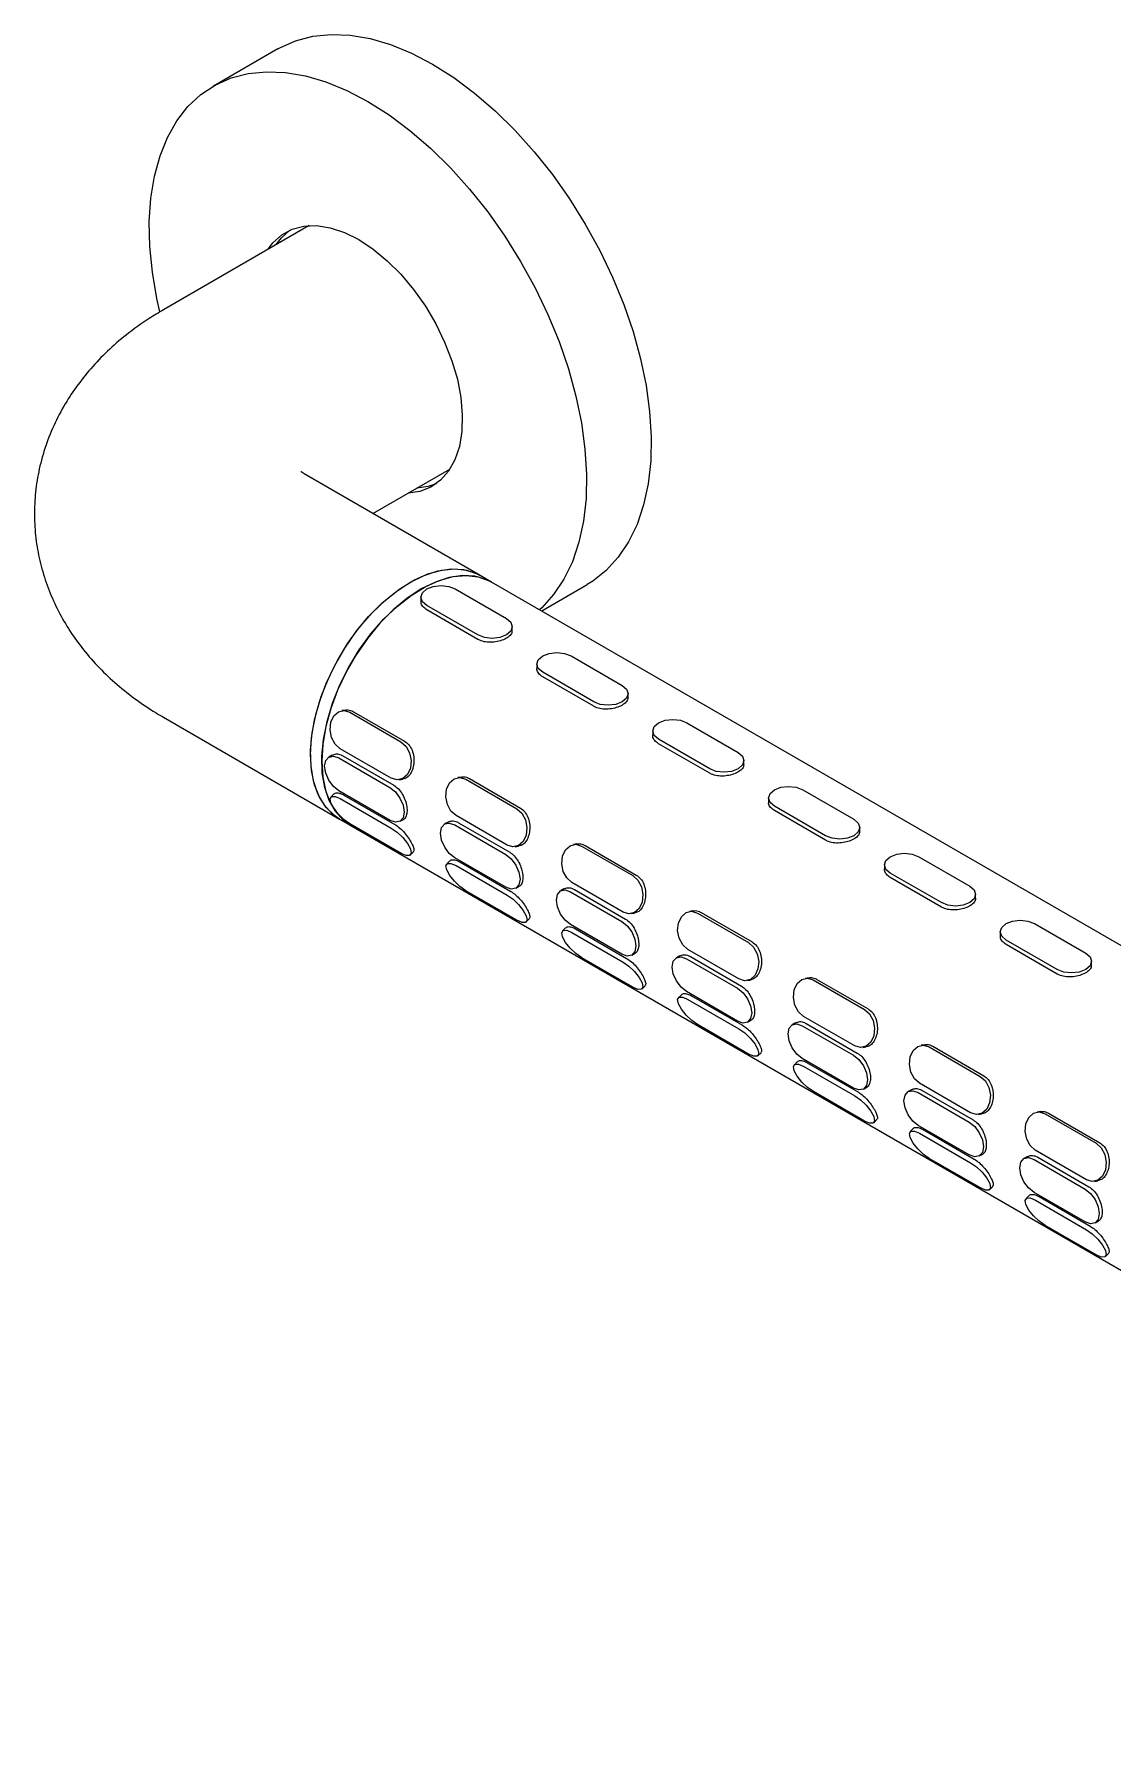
# Model space of a CAD drawing. Extents: x 0 to 2170, y 0 to 1590.
# Drawn here: x 1345.9 to 1480.2, y 705.7 to 919.3 of the extents above; entities that cross this region are included whole.
import ezdxf

# ---------------------------------------------------------------- set-up
doc = ezdxf.new("R2010")
doc.units = 0
doc.header["$LTSCALE"] = 10
doc.header["$MEASUREMENT"] = 0
doc.layers.get('0').update_dxf_attribs({"linetype": 'CONTINUOUS'})

msp = doc.modelspace()

# ---------------------------------------------------------------- linework, layer by layer
at = {"color": 7, "linetype": 'Continuous', "lineweight": 25}
for p, q in [((1376.29, 917.47), (1368.24, 912.83)), ((1380.19, 895.48), (1362.04, 885)), ((1388.11, 859.64), (1397.68, 865.16)), ((1401.46, 851.94), (1379.54, 864.59)), ((1398.36, 850.25), (1404.72, 846.58)), ((1402.87, 851.12), (1401.46, 851.94)), ((1602.28, 736.01), (1402.87, 851.12)), ((1409.12, 847.52), (1414.79, 850.79)), ((1394.09, 849.23), (1394.09, 848.74)), ((1401.19, 844.53), (1394.82, 848.2)), ((1401.19, 843.98), (1394.82, 847.65)), ((1405.45, 845.07), (1405.45, 845.55)), ((1412.78, 841.92), (1419.15, 838.25)), ((1408.51, 840.9), (1408.51, 840.42)), ((1415.61, 836.2), (1409.25, 839.88)), ((1415.61, 835.65), (1409.25, 839.32)), ((1419.88, 836.75), (1419.88, 837.23)), ((1384.66, 835.18), (1384.25, 835.11)), ((1362.04, 834.28), (1383.96, 821.62)), ((1385.24, 834.91), (1391.6, 831.24)), ((1385.69, 834.98), (1392.05, 831.31)), ((1427.21, 833.59), (1433.57, 829.92)), ((1422.94, 832.57), (1422.94, 832.09)), ((1430.04, 827.88), (1423.67, 831.55)), ((1430.04, 827.32), (1423.67, 831)), ((1383.04, 829.58), (1382.62, 829.34)), ((1383.87, 829.22), (1390.23, 825.54)), ((1390.4, 826.7), (1384.03, 830.38)), ((1384.35, 829.49), (1390.71, 825.82)), ((1434.3, 828.42), (1434.3, 828.9)), ((1391.39, 826.5), (1391.81, 826.57)), ((1399.09, 826.85), (1398.67, 826.79)), ((1399.66, 826.58), (1406.03, 822.91)), ((1400.12, 826.66), (1406.48, 822.98)), ((1383.25, 824.74), (1382.88, 824.36)), ((1390.24, 821.46), (1383.87, 825.14)), ((1384.49, 824.61), (1390.85, 820.94)), ((1441.63, 825.27), (1448, 821.59)), ((1384.04, 824.16), (1390.4, 820.49)), ((1437.36, 824.24), (1437.36, 823.76)), ((1444.46, 819.55), (1438.1, 823.22)), ((1444.46, 818.99), (1438.1, 822.67)), ((1383.96, 821.62), (1385.37, 820.81)), ((1391.61, 817.35), (1385.25, 821.03)), ((1385.37, 820.81), (1584.78, 705.69)), ((1391.49, 821.34), (1391.9, 821.58)), ((1397.46, 821.25), (1397.04, 821.01)), ((1398.29, 820.89), (1404.66, 817.22)), ((1404.82, 818.38), (1398.46, 822.05)), ((1398.78, 821.17), (1405.14, 817.49)), ((1448.73, 820.09), (1448.73, 820.57)), ((1405.81, 818.17), (1406.23, 818.24)), ((1413.51, 818.53), (1413.1, 818.46)), ((1414.09, 818.26), (1420.45, 814.58)), ((1414.54, 818.33), (1420.9, 814.65)), ((1392.77, 817.15), (1393.15, 817.53)), ((1397.68, 816.41), (1397.3, 816.04)), ((1404.66, 813.13), (1398.3, 816.81)), ((1398.91, 816.29), (1405.28, 812.61)), ((1451.79, 815.92), (1451.79, 815.43)), ((1456.06, 816.94), (1462.42, 813.27)), ((1398.46, 815.84), (1404.83, 812.16)), ((1458.89, 811.22), (1452.52, 814.9)), ((1458.89, 810.67), (1452.52, 814.34)), ((1406.04, 809.03), (1399.67, 812.7)), ((1405.91, 813.01), (1406.33, 813.25)), ((1411.89, 812.93), (1411.47, 812.69)), ((1412.72, 812.56), (1419.08, 808.89)), ((1419.25, 810.05), (1412.88, 813.72)), ((1413.2, 812.84), (1419.56, 809.17)), ((1463.15, 811.76), (1463.15, 812.25)), ((1420.24, 809.85), (1420.66, 809.91)), ((1427.94, 810.2), (1427.52, 810.13)), ((1428.51, 809.93), (1434.88, 806.26)), ((1428.97, 810), (1435.33, 806.33)), ((1407.2, 808.82), (1407.58, 809.2)), ((1412.1, 808.09), (1411.73, 807.71)), ((1419.09, 804.81), (1412.72, 808.48)), ((1412.89, 807.51), (1419.25, 803.83)), ((1413.34, 807.96), (1419.7, 804.28)), ((1466.21, 807.59), (1466.21, 807.11)), ((1470.48, 808.61), (1476.85, 804.94)), ((1433.67, 801.72), (1427.31, 805.4)), ((1473.31, 802.89), (1466.95, 806.57)), ((1473.31, 802.34), (1466.95, 806.01)), ((1420.46, 800.7), (1414.1, 804.37)), ((1420.34, 804.68), (1420.75, 804.92)), ((1426.31, 804.6), (1425.89, 804.36)), ((1427.14, 804.23), (1433.51, 800.56)), ((1427.63, 804.51), (1433.99, 800.84)), ((1477.58, 803.44), (1477.58, 803.92)), ((1434.66, 801.52), (1435.08, 801.59)), ((1442.36, 801.87), (1441.95, 801.8)), ((1442.94, 801.6), (1449.3, 797.93)), ((1443.39, 801.67), (1449.75, 798)), ((1421.62, 800.5), (1422, 800.87)), ((1426.53, 799.76), (1426.15, 799.38)), ((1433.51, 796.48), (1427.15, 800.15)), ((1427.31, 799.18), (1433.67, 795.51)), ((1427.76, 799.63), (1434.13, 795.96)), ((1448.1, 793.39), (1441.73, 797.07)), ((1434.89, 792.37), (1428.52, 796.04)), ((1434.76, 796.36), (1435.18, 796.6)), ((1440.74, 796.27), (1440.32, 796.03)), ((1441.57, 795.91), (1447.93, 792.23)), ((1442.05, 796.18), (1448.41, 792.51)), ((1436.05, 792.17), (1436.43, 792.55)), ((1449.09, 793.19), (1449.51, 793.26)), ((1456.79, 793.54), (1456.37, 793.48)), ((1457.36, 793.27), (1463.73, 789.6)), ((1457.82, 793.35), (1464.18, 789.67)), ((1440.95, 791.43), (1440.58, 791.05)), ((1447.94, 788.15), (1441.57, 791.83)), ((1441.74, 790.85), (1448.1, 787.18)), ((1442.19, 791.3), (1448.55, 787.63)), ((1449.19, 788.03), (1449.6, 788.27)), ((1462.52, 785.07), (1456.16, 788.74)), ((1449.31, 784.04), (1442.95, 787.72)), ((1455.16, 787.94), (1454.74, 787.7)), ((1455.99, 787.58), (1462.36, 783.91)), ((1456.48, 787.86), (1462.84, 784.18)), ((1450.47, 783.84), (1450.85, 784.22)), ((1463.51, 784.86), (1463.93, 784.93)), ((1471.21, 785.22), (1470.8, 785.15)), ((1471.79, 784.95), (1478.15, 781.27)), ((1472.24, 785.02), (1478.6, 781.35)), ((1455.38, 783.1), (1455, 782.73)), ((1462.36, 779.82), (1456, 783.5)), ((1456.16, 782.53), (1462.52, 778.85)), ((1456.61, 782.98), (1462.98, 779.3)), ((1463.61, 779.7), (1464.03, 779.94)), ((1469.59, 779.62), (1469.17, 779.38)), ((1476.95, 776.74), (1470.58, 780.41)), ((1463.74, 775.72), (1457.37, 779.39)), ((1470.42, 779.25), (1476.78, 775.58)), ((1470.9, 779.53), (1477.26, 775.86)), ((1464.9, 775.51), (1465.28, 775.89)), ((1477.94, 776.54), (1478.36, 776.6)), ((1469.8, 774.78), (1469.43, 774.4)), ((1476.79, 771.5), (1470.42, 775.17)), ((1470.59, 774.2), (1476.95, 770.52)), ((1471.04, 774.65), (1477.4, 770.98)), ((1478.16, 767.39), (1471.8, 771.06)), ((1478.04, 771.37), (1478.45, 771.61)), ((1479.32, 767.19), (1479.7, 767.57))]:
    msp.add_line(p, q, dxfattribs=at)
at = {"color": 7, "linetype": 'Continuous', "lineweight": 25, "flags": 128}
for points in [[(1376.29, 917.47), (1376.52, 917.61), (1378.49, 918.48), (1380.62, 919.04), (1382.89, 919.27), (1385.27, 919.17), (1387.75, 918.75), (1390.31, 918), (1392.91, 916.94), (1395.54, 915.57)], [(1361.59, 884.75), (1361.22, 886.39), (1360.65, 889.68), (1360.34, 892.88), (1360.27, 895.95), (1360.46, 898.87), (1360.91, 901.61), (1361.6, 904.15), (1362.53, 906.45), (1363.7, 908.5), (1365.08, 910.28), (1366.68, 911.77), (1368.47, 912.96), (1370.44, 913.84), (1372.57, 914.39), (1374.84, 914.62), (1377.22, 914.53), (1379.7, 914.1), (1382.26, 913.35), (1384.86, 912.29), (1387.49, 910.92)], [(1395.54, 915.57), (1398.17, 913.9), (1400.77, 911.96), (1403.32, 909.76), (1405.8, 907.32), (1408.19, 904.66), (1410.46, 901.81), (1412.59, 898.8), (1414.55, 895.65), (1416.35, 892.39), (1417.94, 889.06), (1419.33, 885.67), (1420.5, 882.28), (1421.43, 878.9), (1422.12, 875.57), (1422.56, 872.32), (1422.75, 869.18), (1422.69, 866.18), (1422.37, 863.35), (1421.81, 860.71), (1420.99, 858.29), (1419.94, 856.11), (1418.66, 854.19), (1417.17, 852.56), (1415.47, 851.21), (1414.79, 850.79)], [(1387.49, 910.92), (1390.12, 909.26), (1392.72, 907.32), (1395.27, 905.11), (1397.75, 902.67), (1400.14, 900.02), (1402.41, 897.17), (1404.53, 894.15), (1406.5, 891), (1408.3, 887.74), (1409.89, 884.41), (1411.28, 881.03), (1412.45, 877.63), (1413.38, 874.25), (1414.07, 870.92), (1414.51, 867.67), (1414.7, 864.53), (1414.64, 861.53), (1414.32, 858.7), (1413.76, 856.06), (1412.94, 853.64), (1411.89, 851.46), (1410.61, 849.55), (1409.12, 847.91), (1408.85, 847.67)], [(1375.01, 892.49), (1375.65, 893.33), (1376.76, 894.33), (1378.05, 895.03), (1379.51, 895.41), (1381.1, 895.47), (1382.79, 895.2), (1384.55, 894.62), (1386.35, 893.73)], [(1376.07, 893.1), (1376.71, 893.95), (1377.77, 894.91)], [(1386.35, 893.73), (1388.14, 892.54), (1389.9, 891.1), (1391.59, 889.41), (1393.18, 887.51), (1394.64, 885.45), (1395.94, 883.26), (1397.04, 880.98), (1397.94, 878.66), (1398.62, 876.34), (1399.05, 874.08), (1399.24, 871.9), (1399.18, 869.86), (1398.87, 867.99), (1398.31, 866.34), (1397.52, 864.92), (1396.51, 863.78), (1395.31, 862.93), (1393.93, 862.39), (1392.51, 862.17)], [(1395.99, 863.35), (1395, 863), (1393.57, 862.79)], [(1383.96, 821.62), (1383.36, 822.02), (1382.3, 823.04), (1381.45, 824.35), (1380.84, 825.9), (1380.46, 827.68), (1380.34, 829.64), (1380.46, 831.74), (1380.84, 833.95), (1381.45, 836.22), (1382.3, 838.5), (1383.36, 840.74), (1384.61, 842.9), (1386.02, 844.94), (1387.57, 846.81), (1389.22, 848.48), (1390.95, 849.91), (1392.71, 851.07), (1394.47, 851.94), (1396.2, 852.5), (1397.85, 852.75), (1399.4, 852.66), (1400.81, 852.26), (1401.46, 851.94)], [(1383.96, 821.62), (1383.04, 822.28), (1382.04, 823.38), (1381.26, 824.76), (1380.71, 826.38), (1380.4, 828.21), (1380.35, 830.21), (1380.54, 832.35), (1380.99, 834.58), (1381.67, 836.86), (1382.58, 839.13), (1383.69, 841.36), (1384.99, 843.49), (1386.44, 845.48), (1388.02, 847.3), (1389.7, 848.9), (1391.44, 850.26), (1393.21, 851.34), (1394.96, 852.13), (1396.67, 852.6), (1398.3, 852.76), (1399.81, 852.58), (1401.18, 852.09), (1401.46, 851.94)], [(1402.87, 851.12), (1402.22, 851.44), (1400.81, 851.85), (1399.26, 851.93), (1397.6, 851.68), (1395.88, 851.12), (1394.11, 850.25), (1392.35, 849.08), (1390.63, 847.65), (1388.98, 845.98), (1387.43, 844.11), (1386.01, 842.07), (1384.77, 839.91), (1383.71, 837.67), (1382.86, 835.39), (1382.25, 833.12), (1381.87, 830.91), (1381.75, 828.81), (1381.88, 826.85), (1382.25, 825.07), (1382.87, 823.52), (1383.72, 822.22), (1384.78, 821.2), (1385.37, 820.81)], [(1385.37, 820.81), (1384.45, 821.46), (1383.45, 822.57), (1382.67, 823.94), (1382.12, 825.56), (1381.81, 827.39), (1381.76, 829.4), (1381.96, 831.54), (1382.4, 833.77), (1383.08, 836.04), (1383.99, 838.31), (1385.1, 840.54), (1386.4, 842.67), (1387.86, 844.67), (1389.44, 846.48), (1391.12, 848.09), (1392.86, 849.45), (1394.62, 850.53), (1396.37, 851.31), (1398.08, 851.79), (1399.71, 851.94), (1401.23, 851.76), (1402.6, 851.27), (1402.87, 851.12)], [(1394.82, 848.2), (1394.28, 848.67), (1394.09, 849.23), (1394.28, 849.78), (1394.82, 850.25), (1395.63, 850.56), (1396.59, 850.67), (1397.55, 850.56), (1398.36, 850.25)], [(1404.72, 846.58), (1405.26, 846.11), (1405.45, 845.55), (1405.26, 845), (1404.72, 844.53), (1403.91, 844.22), (1402.95, 844.11), (1402, 844.22), (1401.19, 844.53)], [(1409.25, 839.88), (1408.7, 840.35), (1408.51, 840.9), (1408.7, 841.45), (1409.25, 841.92), (1410.06, 842.23), (1411.01, 842.34), (1411.97, 842.23), (1412.78, 841.92)], [(1419.15, 838.25), (1419.69, 837.78), (1419.88, 837.23), (1419.69, 836.67), (1419.15, 836.21), (1418.34, 835.89), (1417.38, 835.78), (1416.42, 835.89), (1415.61, 836.2)], [(1384.03, 830.38), (1383.4, 830.94), (1382.96, 831.76), (1382.77, 832.72), (1382.87, 833.67), (1383.23, 834.46), (1383.81, 834.97), (1384.52, 835.13), (1385.24, 834.91)], [(1423.67, 831.55), (1423.13, 832.02), (1422.94, 832.57), (1423.13, 833.12), (1423.67, 833.59), (1424.48, 833.91), (1425.44, 834.02), (1426.4, 833.91), (1427.21, 833.59)], [(1391.6, 831.24), (1392.23, 830.67), (1392.68, 829.85), (1392.86, 828.9), (1392.77, 827.95), (1392.4, 827.16), (1391.82, 826.65), (1391.12, 826.49), (1390.4, 826.7)], [(1383.87, 825.14), (1383.2, 825.68), (1382.62, 826.45), (1382.24, 827.34), (1382.1, 828.2), (1382.24, 828.9), (1382.62, 829.34), (1383.19, 829.45), (1383.87, 829.22)], [(1433.57, 829.92), (1434.11, 829.45), (1434.3, 828.9), (1434.11, 828.35), (1433.57, 827.88), (1432.76, 827.56), (1431.8, 827.45), (1430.85, 827.56), (1430.04, 827.88)], [(1398.46, 822.05), (1397.83, 822.61), (1397.38, 823.44), (1397.2, 824.39), (1397.29, 825.34), (1397.66, 826.13), (1398.24, 826.64), (1398.94, 826.8), (1399.66, 826.58)], [(1385.25, 821.03), (1384.53, 821.54), (1383.82, 822.21), (1383.24, 822.94), (1382.87, 823.62), (1382.78, 824.14), (1382.96, 824.42), (1383.41, 824.43), (1384.04, 824.16)], [(1390.23, 825.54), (1390.91, 825), (1391.48, 824.22), (1391.87, 823.34), (1392, 822.48), (1391.87, 821.78), (1391.49, 821.34), (1390.91, 821.23), (1390.24, 821.46)], [(1438.1, 823.22), (1437.55, 823.69), (1437.36, 824.24), (1437.55, 824.8), (1438.1, 825.27), (1438.91, 825.58), (1439.86, 825.69), (1440.82, 825.58), (1441.63, 825.27)], [(1406.03, 822.91), (1406.66, 822.35), (1407.1, 821.52), (1407.29, 820.57), (1407.19, 819.62), (1406.83, 818.83), (1406.25, 818.32), (1405.54, 818.16), (1404.82, 818.38)], [(1390.4, 820.49), (1391.12, 819.98), (1391.83, 819.31), (1392.41, 818.58), (1392.77, 817.9), (1392.87, 817.38), (1392.68, 817.09), (1392.24, 817.08), (1391.61, 817.35)], [(1398.3, 816.81), (1397.62, 817.35), (1397.05, 818.13), (1396.66, 819.01), (1396.53, 819.87), (1396.66, 820.57), (1397.05, 821.01), (1397.62, 821.12), (1398.29, 820.89)], [(1448, 821.59), (1448.54, 821.12), (1448.73, 820.57), (1448.54, 820.02), (1448, 819.55), (1447.18, 819.24), (1446.23, 819.13), (1445.27, 819.24), (1444.46, 819.55)], [(1412.88, 813.72), (1412.25, 814.29), (1411.81, 815.11), (1411.62, 816.07), (1411.72, 817.01), (1412.08, 817.8), (1412.66, 818.31), (1413.37, 818.48), (1414.09, 818.26)], [(1399.67, 812.7), (1398.95, 813.21), (1398.25, 813.88), (1397.67, 814.61), (1397.3, 815.29), (1397.2, 815.81), (1397.39, 816.1), (1397.83, 816.11), (1398.46, 815.84)], [(1404.66, 817.22), (1405.34, 816.67), (1405.91, 815.9), (1406.29, 815.01), (1406.43, 814.15), (1406.29, 813.45), (1405.91, 813.01), (1405.34, 812.9), (1404.66, 813.13)], [(1452.52, 814.9), (1451.98, 815.36), (1451.79, 815.92), (1451.98, 816.47), (1452.52, 816.94), (1453.33, 817.25), (1454.29, 817.36), (1455.25, 817.25), (1456.06, 816.94)], [(1420.45, 814.58), (1421.08, 814.02), (1421.53, 813.2), (1421.71, 812.24), (1421.62, 811.3), (1421.25, 810.51), (1420.67, 809.99), (1419.97, 809.83), (1419.25, 810.05)], [(1404.83, 812.16), (1405.55, 811.65), (1406.25, 810.98), (1406.83, 810.25), (1407.2, 809.57), (1407.3, 809.05), (1407.11, 808.76), (1406.67, 808.75), (1406.04, 809.03)], [(1412.72, 808.48), (1412.05, 809.03), (1411.47, 809.8), (1411.09, 810.68), (1410.95, 811.54), (1411.09, 812.24), (1411.47, 812.69), (1412.04, 812.8), (1412.72, 812.56)], [(1462.42, 813.27), (1462.96, 812.8), (1463.15, 812.24), (1462.96, 811.69), (1462.42, 811.22), (1461.61, 810.91), (1460.65, 810.8), (1459.7, 810.91), (1458.89, 811.22)], [(1427.31, 805.4), (1426.68, 805.96), (1426.23, 806.78), (1426.05, 807.74), (1426.14, 808.68), (1426.51, 809.47), (1427.09, 809.99), (1427.79, 810.15), (1428.51, 809.93)], [(1414.1, 804.37), (1413.38, 804.88), (1412.67, 805.55), (1412.09, 806.28), (1411.72, 806.96), (1411.63, 807.48), (1411.81, 807.77), (1412.26, 807.78), (1412.89, 807.51)], [(1419.08, 808.89), (1419.76, 808.34), (1420.33, 807.57), (1420.72, 806.69), (1420.85, 805.83), (1420.72, 805.12), (1420.34, 804.68), (1419.76, 804.57), (1419.09, 804.81)], [(1466.95, 806.57), (1466.4, 807.04), (1466.21, 807.59), (1466.4, 808.14), (1466.95, 808.61), (1467.76, 808.92), (1468.71, 809.03), (1469.67, 808.92), (1470.48, 808.61)], [(1434.88, 806.26), (1435.51, 805.69), (1435.95, 804.87), (1436.14, 803.91), (1436.04, 802.97), (1435.68, 802.18), (1435.1, 801.66), (1434.39, 801.5), (1433.67, 801.72)], [(1419.25, 803.83), (1419.97, 803.32), (1420.68, 802.65), (1421.26, 801.92), (1421.62, 801.25), (1421.72, 800.72), (1421.53, 800.44), (1421.09, 800.43), (1420.46, 800.7)], [(1427.15, 800.15), (1426.47, 800.7), (1425.9, 801.47), (1425.51, 802.36), (1425.38, 803.21), (1425.51, 803.92), (1425.9, 804.36), (1426.47, 804.47), (1427.14, 804.23)], [(1476.85, 804.94), (1477.39, 804.47), (1477.58, 803.92), (1477.39, 803.36), (1476.85, 802.9), (1476.03, 802.58), (1475.08, 802.47), (1474.12, 802.58), (1473.31, 802.89)], [(1441.73, 797.07), (1441.1, 797.63), (1440.66, 798.45), (1440.47, 799.41), (1440.57, 800.36), (1440.93, 801.15), (1441.51, 801.66), (1442.22, 801.82), (1442.94, 801.6)], [(1428.52, 796.04), (1427.8, 796.55), (1427.1, 797.23), (1426.52, 797.96), (1426.15, 798.63), (1426.05, 799.16), (1426.24, 799.44), (1426.68, 799.45), (1427.31, 799.18)], [(1433.51, 800.56), (1434.19, 800.01), (1434.76, 799.24), (1435.14, 798.36), (1435.28, 797.5), (1435.14, 796.8), (1434.76, 796.36), (1434.19, 796.24), (1433.51, 796.48)], [(1449.3, 797.93), (1449.93, 797.37), (1450.38, 796.54), (1450.56, 795.59), (1450.47, 794.64), (1450.1, 793.85), (1449.52, 793.34), (1448.82, 793.18), (1448.1, 793.39)], [(1433.67, 795.51), (1434.4, 795), (1435.1, 794.33), (1435.68, 793.6), (1436.05, 792.92), (1436.15, 792.4), (1435.96, 792.11), (1435.52, 792.1), (1434.89, 792.37)], [(1441.57, 791.83), (1440.9, 792.37), (1440.32, 793.15), (1439.94, 794.03), (1439.8, 794.89), (1439.94, 795.59), (1440.32, 796.03), (1440.89, 796.14), (1441.57, 795.91)], [(1456.16, 788.74), (1455.53, 789.3), (1455.08, 790.13), (1454.9, 791.08), (1454.99, 792.03), (1455.36, 792.82), (1455.94, 793.33), (1456.64, 793.49), (1457.36, 793.27)], [(1442.95, 787.72), (1442.23, 788.23), (1441.52, 788.9), (1440.94, 789.63), (1440.57, 790.31), (1440.48, 790.83), (1440.66, 791.12), (1441.11, 791.12), (1441.74, 790.85)], [(1447.93, 792.23), (1448.61, 791.69), (1449.18, 790.91), (1449.57, 790.03), (1449.7, 789.17), (1449.57, 788.47), (1449.19, 788.03), (1448.61, 787.92), (1447.94, 788.15)], [(1463.73, 789.6), (1464.36, 789.04), (1464.8, 788.22), (1464.99, 787.26), (1464.89, 786.31), (1464.53, 785.52), (1463.95, 785.01), (1463.24, 784.85), (1462.52, 785.07)], [(1448.1, 787.18), (1448.82, 786.67), (1449.53, 786), (1450.11, 785.27), (1450.47, 784.59), (1450.57, 784.07), (1450.38, 783.78), (1449.94, 783.77), (1449.31, 784.04)], [(1456, 783.5), (1455.32, 784.04), (1454.75, 784.82), (1454.36, 785.7), (1454.23, 786.56), (1454.36, 787.26), (1454.75, 787.7), (1455.32, 787.81), (1455.99, 787.58)], [(1462.36, 783.91), (1463.04, 783.36), (1463.61, 782.59), (1463.99, 781.7), (1464.13, 780.84), (1463.99, 780.14), (1463.61, 779.7), (1463.04, 779.59), (1462.36, 779.82)], [(1470.58, 780.41), (1469.95, 780.98), (1469.51, 781.8), (1469.32, 782.76), (1469.42, 783.7), (1469.78, 784.49), (1470.36, 785.01), (1471.07, 785.17), (1471.79, 784.95)], [(1457.37, 779.39), (1456.65, 779.9), (1455.95, 780.57), (1455.37, 781.3), (1455, 781.98), (1454.9, 782.5), (1455.09, 782.79), (1455.53, 782.8), (1456.16, 782.53)], [(1478.15, 781.27), (1478.78, 780.71), (1479.23, 779.89), (1479.41, 778.93), (1479.32, 777.99), (1478.95, 777.2), (1478.37, 776.68), (1477.67, 776.52), (1476.95, 776.74)], [(1462.52, 778.85), (1463.25, 778.34), (1463.95, 777.67), (1464.53, 776.94), (1464.9, 776.26), (1465, 775.74), (1464.81, 775.45), (1464.37, 775.44), (1463.74, 775.72)], [(1470.42, 775.17), (1469.75, 775.72), (1469.17, 776.49), (1468.79, 777.37), (1468.65, 778.23), (1468.79, 778.94), (1469.17, 779.38), (1469.74, 779.49), (1470.42, 779.25)], [(1476.78, 775.58), (1477.46, 775.03), (1478.03, 774.26), (1478.42, 773.38), (1478.55, 772.52), (1478.42, 771.81), (1478.04, 771.37), (1477.46, 771.26), (1476.79, 771.5)], [(1471.8, 771.06), (1471.08, 771.57), (1470.37, 772.24), (1469.79, 772.97), (1469.42, 773.65), (1469.33, 774.17), (1469.51, 774.46), (1469.96, 774.47), (1470.59, 774.2)], [(1476.95, 770.52), (1477.67, 770.01), (1478.38, 769.34), (1478.96, 768.61), (1479.32, 767.94), (1479.42, 767.41), (1479.23, 767.13), (1478.79, 767.12), (1478.16, 767.39)]]:
    msp.add_lwpolyline(points, dxfattribs=at)
at = {"color": 7, "linetype": 'Continuous', "lineweight": 25}
for points, knots in [([(1362.04, 885), (1361.44, 884.64), (1359.82, 883.67), (1357.46, 881.97), (1355.04, 879.88), (1352.96, 877.71), (1351.14, 875.42), (1349.53, 872.94), (1348.16, 870.26), (1347.1, 867.4), (1346.37, 864.5), (1345.99, 861.6), (1345.93, 858.71), (1346.19, 855.86), (1346.76, 853.08), (1347.62, 850.38), (1348.76, 847.78), (1350.16, 845.29), (1351.84, 842.92), (1353.77, 840.67), (1355.96, 838.56), (1358.41, 836.59), (1360.48, 835.2), (1361.73, 834.46), (1362.04, 834.28)], [0, 0, 0, 0, 0.032995, 0.088318, 0.137413, 0.185248, 0.231862, 0.277394, 0.327049, 0.375493, 0.422795, 0.469182, 0.51488, 0.560117, 0.605067, 0.649958, 0.695037, 0.740561, 0.786795, 0.833993, 0.88238, 0.9321, 0.983167, 1, 1, 1, 1]), ([(1379.54, 864.59), (1379.46, 864.64), (1379.23, 864.77), (1379.1, 864.88), (1379.13, 864.85), (1379.14, 864.85)], [0, 0, 0, 0, 0.310292, 0.872843, 1, 1, 1, 1]), ([(1394.82, 847.65), (1394.65, 847.78), (1394.3, 848.04), (1394.08, 848.45), (1394.11, 848.68), (1394.12, 848.74)], [0, 0, 0, 0, 0.426878, 0.85365, 1, 1, 1, 1]), ([(1405.42, 845.07), (1405.42, 844.98), (1405.42, 844.74), (1405.11, 844.36), (1404.55, 844), (1403.8, 843.73), (1402.97, 843.6), (1402.13, 843.63), (1401.53, 843.79), (1401.26, 843.94), (1401.19, 843.98)], [0, 0, 0, 0, 0.094276, 0.237886, 0.38051, 0.522105, 0.6642, 0.807559, 0.950998, 1, 1, 1, 1]), ([(1409.25, 839.32), (1409.07, 839.45), (1408.72, 839.71), (1408.5, 840.12), (1408.54, 840.35), (1408.55, 840.42)], [0, 0, 0, 0, 0.426878, 0.85365, 1, 1, 1, 1]), ([(1384.67, 835.15), (1384.72, 835.17), (1384.99, 835.25), (1385.35, 835.16), (1385.62, 835.02), (1385.69, 834.98)], [0, 0, 0, 0, 0.158738, 0.7857869, 1, 1, 1, 1]), ([(1419.85, 836.75), (1419.85, 836.65), (1419.85, 836.41), (1419.53, 836.04), (1418.97, 835.67), (1418.23, 835.41), (1417.39, 835.27), (1416.55, 835.3), (1415.96, 835.46), (1415.68, 835.61), (1415.61, 835.65)], [0, 0, 0, 0, 0.094276, 0.237886, 0.38051, 0.522105, 0.6642, 0.807559, 0.950998, 1, 1, 1, 1]), ([(1392.05, 831.31), (1392.24, 831.17), (1392.62, 830.89), (1393.01, 830.19), (1393.22, 829.38), (1393.23, 828.53), (1393.05, 827.73), (1392.71, 827.1), (1392.28, 826.69), (1391.95, 826.62), (1391.8, 826.59)], [0, 0, 0, 0, 0.128712, 0.257392, 0.3869, 0.516961, 0.646129, 0.774364, 0.903053, 1, 1, 1, 1]), ([(1423.67, 831), (1423.5, 831.12), (1423.15, 831.38), (1422.93, 831.79), (1422.96, 832.03), (1422.97, 832.09)], [0, 0, 0, 0, 0.426878, 0.85365, 1, 1, 1, 1]), ([(1383.04, 829.58), (1383.2, 829.64), (1383.54, 829.78), (1384.01, 829.67), (1384.28, 829.53), (1384.35, 829.49)], [0, 0, 0, 0, 0.423007, 0.853078, 1, 1, 1, 1]), ([(1399.1, 826.83), (1399.15, 826.84), (1399.41, 826.93), (1399.78, 826.83), (1400.05, 826.69), (1400.12, 826.66)], [0, 0, 0, 0, 0.158738, 0.785787, 1, 1, 1, 1]), ([(1434.27, 828.42), (1434.27, 828.32), (1434.27, 828.08), (1433.96, 827.71), (1433.4, 827.35), (1432.65, 827.08), (1431.82, 826.95), (1430.98, 826.98), (1430.38, 827.14), (1430.11, 827.28), (1430.04, 827.32)], [0, 0, 0, 0, 0.0942759, 0.2378862, 0.3805102, 0.5221048, 0.6641999, 0.8075588, 0.9509981, 1, 1, 1, 1]), ([(1383.28, 824.72), (1383.3, 824.75), (1383.38, 824.88), (1383.74, 824.91), (1384.16, 824.79), (1384.42, 824.65), (1384.49, 824.61)], [0, 0, 0, 0, 0.128923, 0.500801, 0.872887, 1, 1, 1, 1]), ([(1390.71, 825.82), (1390.91, 825.68), (1391.3, 825.41), (1391.79, 824.73), (1392.15, 823.96), (1392.35, 823.16), (1392.38, 822.44), (1392.22, 821.9), (1392.05, 821.61), (1391.9, 821.58), (1391.9, 821.58)], [0, 0, 0, 0, 0.1422053, 0.2843752, 0.4274603, 0.5711559, 0.7138645, 0.8555431, 0.9977226, 1, 1, 1, 1]), ([(1406.48, 822.98), (1406.67, 822.84), (1407.04, 822.56), (1407.43, 821.87), (1407.64, 821.06), (1407.65, 820.2), (1407.48, 819.41), (1407.13, 818.77), (1406.71, 818.36), (1406.37, 818.29), (1406.23, 818.27)], [0, 0, 0, 0, 0.128712, 0.257392, 0.3869, 0.516961, 0.646129, 0.774364, 0.903053, 1, 1, 1, 1]), ([(1438.1, 822.67), (1437.92, 822.8), (1437.57, 823.05), (1437.35, 823.46), (1437.39, 823.7), (1437.4, 823.76)], [0, 0, 0, 0, 0.426878, 0.85365, 1, 1, 1, 1]), ([(1390.85, 820.94), (1391.05, 820.81), (1391.46, 820.54), (1392.05, 819.93), (1392.56, 819.26), (1392.96, 818.6), (1393.19, 818.05), (1393.26, 817.67), (1393.16, 817.59), (1393.13, 817.55)], [0, 0, 0, 0, 0.150007, 0.299976, 0.450911, 0.602489, 0.753027, 0.902478, 1, 1, 1, 1]), ([(1397.46, 821.25), (1397.63, 821.32), (1397.96, 821.45), (1398.44, 821.34), (1398.71, 821.2), (1398.78, 821.17)], [0, 0, 0, 0, 0.423007, 0.853078, 1, 1, 1, 1]), ([(1413.52, 818.5), (1413.57, 818.52), (1413.84, 818.6), (1414.2, 818.5), (1414.47, 818.36), (1414.54, 818.33)], [0, 0, 0, 0, 0.158738, 0.7857869, 1, 1, 1, 1]), ([(1448.7, 820.09), (1448.7, 820), (1448.7, 819.75), (1448.38, 819.38), (1447.82, 819.02), (1447.08, 818.75), (1446.24, 818.62), (1445.4, 818.65), (1444.81, 818.81), (1444.53, 818.96), (1444.46, 818.99)], [0, 0, 0, 0, 0.094276, 0.237886, 0.38051, 0.522105, 0.6642, 0.807559, 0.950998, 1, 1, 1, 1]), ([(1397.7, 816.39), (1397.72, 816.43), (1397.81, 816.56), (1398.16, 816.58), (1398.58, 816.47), (1398.84, 816.32), (1398.91, 816.29)], [0, 0, 0, 0, 0.128923, 0.500801, 0.872887, 1, 1, 1, 1]), ([(1405.14, 817.49), (1405.33, 817.35), (1405.72, 817.08), (1406.21, 816.4), (1406.57, 815.63), (1406.77, 814.83), (1406.8, 814.11), (1406.65, 813.58), (1406.48, 813.29), (1406.33, 813.25), (1406.33, 813.25)], [0, 0, 0, 0, 0.142205, 0.284375, 0.42746, 0.571156, 0.713864, 0.855543, 0.997723, 1, 1, 1, 1]), ([(1420.9, 814.65), (1421.09, 814.52), (1421.47, 814.24), (1421.86, 813.54), (1422.07, 812.73), (1422.08, 811.87), (1421.9, 811.08), (1421.56, 810.44), (1421.13, 810.03), (1420.8, 809.97), (1420.65, 809.94)], [0, 0, 0, 0, 0.128712, 0.257392, 0.3869, 0.516961, 0.646129, 0.774364, 0.903053, 1, 1, 1, 1]), ([(1452.52, 814.34), (1452.35, 814.47), (1452, 814.73), (1451.78, 815.14), (1451.81, 815.37), (1451.82, 815.43)], [0, 0, 0, 0, 0.426878, 0.85365, 1, 1, 1, 1]), ([(1405.28, 812.61), (1405.48, 812.48), (1405.88, 812.21), (1406.47, 811.6), (1406.99, 810.93), (1407.38, 810.27), (1407.61, 809.72), (1407.68, 809.35), (1407.59, 809.26), (1407.55, 809.22)], [0, 0, 0, 0, 0.150007, 0.299976, 0.450911, 0.602489, 0.753027, 0.902478, 1, 1, 1, 1]), ([(1411.89, 812.92), (1412.05, 812.99), (1412.39, 813.12), (1412.86, 813.02), (1413.13, 812.88), (1413.2, 812.84)], [0, 0, 0, 0, 0.423007, 0.853078, 1, 1, 1, 1]), ([(1463.12, 811.76), (1463.12, 811.67), (1463.12, 811.43), (1462.81, 811.05), (1462.25, 810.69), (1461.5, 810.43), (1460.67, 810.29), (1459.82, 810.32), (1459.23, 810.48), (1458.96, 810.63), (1458.89, 810.67)], [0, 0, 0, 0, 0.094276, 0.237886, 0.38051, 0.522105, 0.6642, 0.807559, 0.950998, 1, 1, 1, 1]), ([(1427.95, 810.17), (1428, 810.19), (1428.26, 810.27), (1428.63, 810.17), (1428.9, 810.04), (1428.97, 810)], [0, 0, 0, 0, 0.158738, 0.785787, 1, 1, 1, 1]), ([(1412.13, 808.06), (1412.15, 808.1), (1412.23, 808.23), (1412.59, 808.25), (1413, 808.14), (1413.27, 808), (1413.34, 807.96)], [0, 0, 0, 0, 0.1289226, 0.5008007, 0.8728874, 1, 1, 1, 1]), ([(1419.56, 809.17), (1419.76, 809.03), (1420.15, 808.75), (1420.64, 808.08), (1420.99, 807.3), (1421.2, 806.51), (1421.23, 805.78), (1421.07, 805.25), (1420.9, 804.96), (1420.75, 804.93), (1420.75, 804.93)], [0, 0, 0, 0, 0.142205, 0.284375, 0.42746, 0.571156, 0.713864, 0.855543, 0.997723, 1, 1, 1, 1]), ([(1435.33, 806.33), (1435.52, 806.19), (1435.89, 805.91), (1436.28, 805.21), (1436.49, 804.4), (1436.5, 803.55), (1436.33, 802.75), (1435.98, 802.12), (1435.56, 801.7), (1435.22, 801.64), (1435.08, 801.61)], [0, 0, 0, 0, 0.128712, 0.257392, 0.3869, 0.516961, 0.646129, 0.774364, 0.903053, 1, 1, 1, 1]), ([(1466.95, 806.01), (1466.77, 806.14), (1466.42, 806.4), (1466.2, 806.81), (1466.24, 807.05), (1466.25, 807.11)], [0, 0, 0, 0, 0.426878, 0.85365, 1, 1, 1, 1]), ([(1419.7, 804.28), (1419.9, 804.15), (1420.31, 803.88), (1420.9, 803.27), (1421.41, 802.61), (1421.81, 801.94), (1422.04, 801.39), (1422.11, 801.02), (1422.01, 800.93), (1421.98, 800.9)], [0, 0, 0, 0, 0.150007, 0.299976, 0.450911, 0.602489, 0.753027, 0.902478, 1, 1, 1, 1]), ([(1426.31, 804.6), (1426.48, 804.66), (1426.81, 804.79), (1427.29, 804.69), (1427.56, 804.55), (1427.63, 804.51)], [0, 0, 0, 0, 0.423007, 0.853078, 1, 1, 1, 1]), ([(1477.55, 803.44), (1477.55, 803.34), (1477.55, 803.1), (1477.23, 802.73), (1476.67, 802.36), (1475.93, 802.1), (1475.09, 801.96), (1474.25, 801.99), (1473.66, 802.16), (1473.38, 802.3), (1473.31, 802.34)], [0, 0, 0, 0, 0.094276, 0.237886, 0.38051, 0.522105, 0.6642, 0.807559, 0.950998, 1, 1, 1, 1]), ([(1442.37, 801.84), (1442.42, 801.86), (1442.69, 801.94), (1443.05, 801.85), (1443.32, 801.71), (1443.39, 801.67)], [0, 0, 0, 0, 0.158738, 0.785787, 1, 1, 1, 1]), ([(1426.55, 799.74), (1426.57, 799.77), (1426.66, 799.9), (1427.01, 799.93), (1427.43, 799.81), (1427.69, 799.67), (1427.76, 799.63)], [0, 0, 0, 0, 0.128923, 0.500801, 0.872887, 1, 1, 1, 1]), ([(1433.99, 800.84), (1434.18, 800.7), (1434.57, 800.42), (1435.06, 799.75), (1435.42, 798.98), (1435.62, 798.18), (1435.65, 797.45), (1435.5, 796.92), (1435.33, 796.63), (1435.18, 796.6), (1435.18, 796.6)], [0, 0, 0, 0, 0.142205, 0.284375, 0.42746, 0.571156, 0.713864, 0.855543, 0.997723, 1, 1, 1, 1]), ([(1449.75, 798), (1449.94, 797.86), (1450.32, 797.58), (1450.71, 796.89), (1450.92, 796.08), (1450.93, 795.22), (1450.75, 794.42), (1450.41, 793.79), (1449.98, 793.38), (1449.65, 793.31), (1449.5, 793.28)], [0, 0, 0, 0, 0.128712, 0.257392, 0.3869, 0.516961, 0.646129, 0.774364, 0.903053, 1, 1, 1, 1]), ([(1434.13, 795.96), (1434.33, 795.82), (1434.73, 795.56), (1435.32, 794.95), (1435.84, 794.28), (1436.23, 793.62), (1436.46, 793.06), (1436.53, 792.69), (1436.44, 792.6), (1436.4, 792.57)], [0, 0, 0, 0, 0.150007, 0.299976, 0.450911, 0.602489, 0.753027, 0.902478, 1, 1, 1, 1]), ([(1440.74, 796.27), (1440.9, 796.34), (1441.24, 796.47), (1441.71, 796.36), (1441.98, 796.22), (1442.05, 796.18)], [0, 0, 0, 0, 0.423007, 0.853078, 1, 1, 1, 1]), ([(1448.41, 792.51), (1448.61, 792.37), (1449, 792.1), (1449.49, 791.42), (1449.84, 790.65), (1450.05, 789.85), (1450.08, 789.13), (1449.92, 788.59), (1449.75, 788.3), (1449.6, 788.27), (1449.6, 788.27)], [0, 0, 0, 0, 0.1422053, 0.2843752, 0.4274603, 0.5711559, 0.7138645, 0.8555431, 0.9977226, 1, 1, 1, 1]), ([(1456.8, 793.52), (1456.85, 793.53), (1457.11, 793.62), (1457.48, 793.52), (1457.75, 793.38), (1457.82, 793.35)], [0, 0, 0, 0, 0.158738, 0.785787, 1, 1, 1, 1]), ([(1440.98, 791.41), (1441, 791.44), (1441.08, 791.58), (1441.44, 791.6), (1441.85, 791.49), (1442.12, 791.34), (1442.19, 791.3)], [0, 0, 0, 0, 0.128923, 0.500801, 0.872887, 1, 1, 1, 1]), ([(1464.18, 789.67), (1464.37, 789.53), (1464.74, 789.25), (1465.13, 788.56), (1465.34, 787.75), (1465.35, 786.89), (1465.18, 786.1), (1464.83, 785.46), (1464.41, 785.05), (1464.07, 784.98), (1463.93, 784.96)], [0, 0, 0, 0, 0.128712, 0.257392, 0.3869, 0.516961, 0.646129, 0.774364, 0.903053, 1, 1, 1, 1]), ([(1448.55, 787.63), (1448.75, 787.5), (1449.16, 787.23), (1449.75, 786.62), (1450.26, 785.95), (1450.66, 785.29), (1450.89, 784.74), (1450.96, 784.37), (1450.86, 784.28), (1450.83, 784.24)], [0, 0, 0, 0, 0.150007, 0.299976, 0.450911, 0.602489, 0.753027, 0.902478, 1, 1, 1, 1]), ([(1455.16, 787.94), (1455.33, 788.01), (1455.66, 788.14), (1456.14, 788.03), (1456.41, 787.89), (1456.48, 787.86)], [0, 0, 0, 0, 0.423007, 0.853078, 1, 1, 1, 1]), ([(1462.84, 784.18), (1463.03, 784.05), (1463.42, 783.77), (1463.91, 783.09), (1464.27, 782.32), (1464.47, 781.53), (1464.5, 780.8), (1464.35, 780.27), (1464.18, 779.98), (1464.03, 779.94), (1464.03, 779.94)], [0, 0, 0, 0, 0.142205, 0.284375, 0.42746, 0.571156, 0.713864, 0.855543, 0.997723, 1, 1, 1, 1]), ([(1471.22, 785.19), (1471.27, 785.21), (1471.54, 785.29), (1471.9, 785.19), (1472.17, 785.05), (1472.24, 785.02)], [0, 0, 0, 0, 0.158738, 0.785787, 1, 1, 1, 1]), ([(1455.4, 783.08), (1455.42, 783.12), (1455.51, 783.25), (1455.86, 783.27), (1456.28, 783.16), (1456.54, 783.01), (1456.61, 782.98)], [0, 0, 0, 0, 0.128923, 0.500801, 0.872887, 1, 1, 1, 1]), ([(1469.59, 779.61), (1469.75, 779.68), (1470.09, 779.81), (1470.56, 779.71), (1470.83, 779.57), (1470.9, 779.53)], [0, 0, 0, 0, 0.423007, 0.853078, 1, 1, 1, 1]), ([(1478.6, 781.35), (1478.79, 781.21), (1479.17, 780.93), (1479.56, 780.23), (1479.77, 779.42), (1479.78, 778.56), (1479.6, 777.77), (1479.26, 777.13), (1478.83, 776.72), (1478.5, 776.66), (1478.35, 776.63)], [0, 0, 0, 0, 0.128712, 0.257392, 0.3869003, 0.5169612, 0.6461287, 0.774364, 0.9030527, 1, 1, 1, 1]), ([(1462.98, 779.3), (1463.18, 779.17), (1463.58, 778.9), (1464.17, 778.29), (1464.69, 777.62), (1465.08, 776.96), (1465.31, 776.41), (1465.38, 776.04), (1465.29, 775.95), (1465.25, 775.91)], [0, 0, 0, 0, 0.150007, 0.299976, 0.450911, 0.602489, 0.753027, 0.902478, 1, 1, 1, 1]), ([(1477.26, 775.86), (1477.46, 775.72), (1477.85, 775.44), (1478.34, 774.77), (1478.69, 773.99), (1478.9, 773.2), (1478.93, 772.47), (1478.77, 771.94), (1478.6, 771.65), (1478.45, 771.62), (1478.45, 771.62)], [0, 0, 0, 0, 0.142205, 0.284375, 0.42746, 0.571156, 0.713864, 0.855543, 0.997723, 1, 1, 1, 1]), ([(1469.83, 774.75), (1469.85, 774.79), (1469.93, 774.92), (1470.29, 774.94), (1470.7, 774.83), (1470.97, 774.69), (1471.04, 774.65)], [0, 0, 0, 0, 0.1289226, 0.5008007, 0.8728874, 1, 1, 1, 1]), ([(1477.4, 770.98), (1477.6, 770.84), (1478.01, 770.57), (1478.6, 769.96), (1479.11, 769.3), (1479.51, 768.63), (1479.74, 768.08), (1479.81, 767.71), (1479.71, 767.62), (1479.68, 767.59)], [0, 0, 0, 0, 0.150007, 0.299976, 0.450911, 0.602489, 0.753027, 0.902478, 1, 1, 1, 1])]:
    msp.add_open_spline(points, degree=3, knots=knots, dxfattribs=at)

doc.saveas('drawing.dxf')
